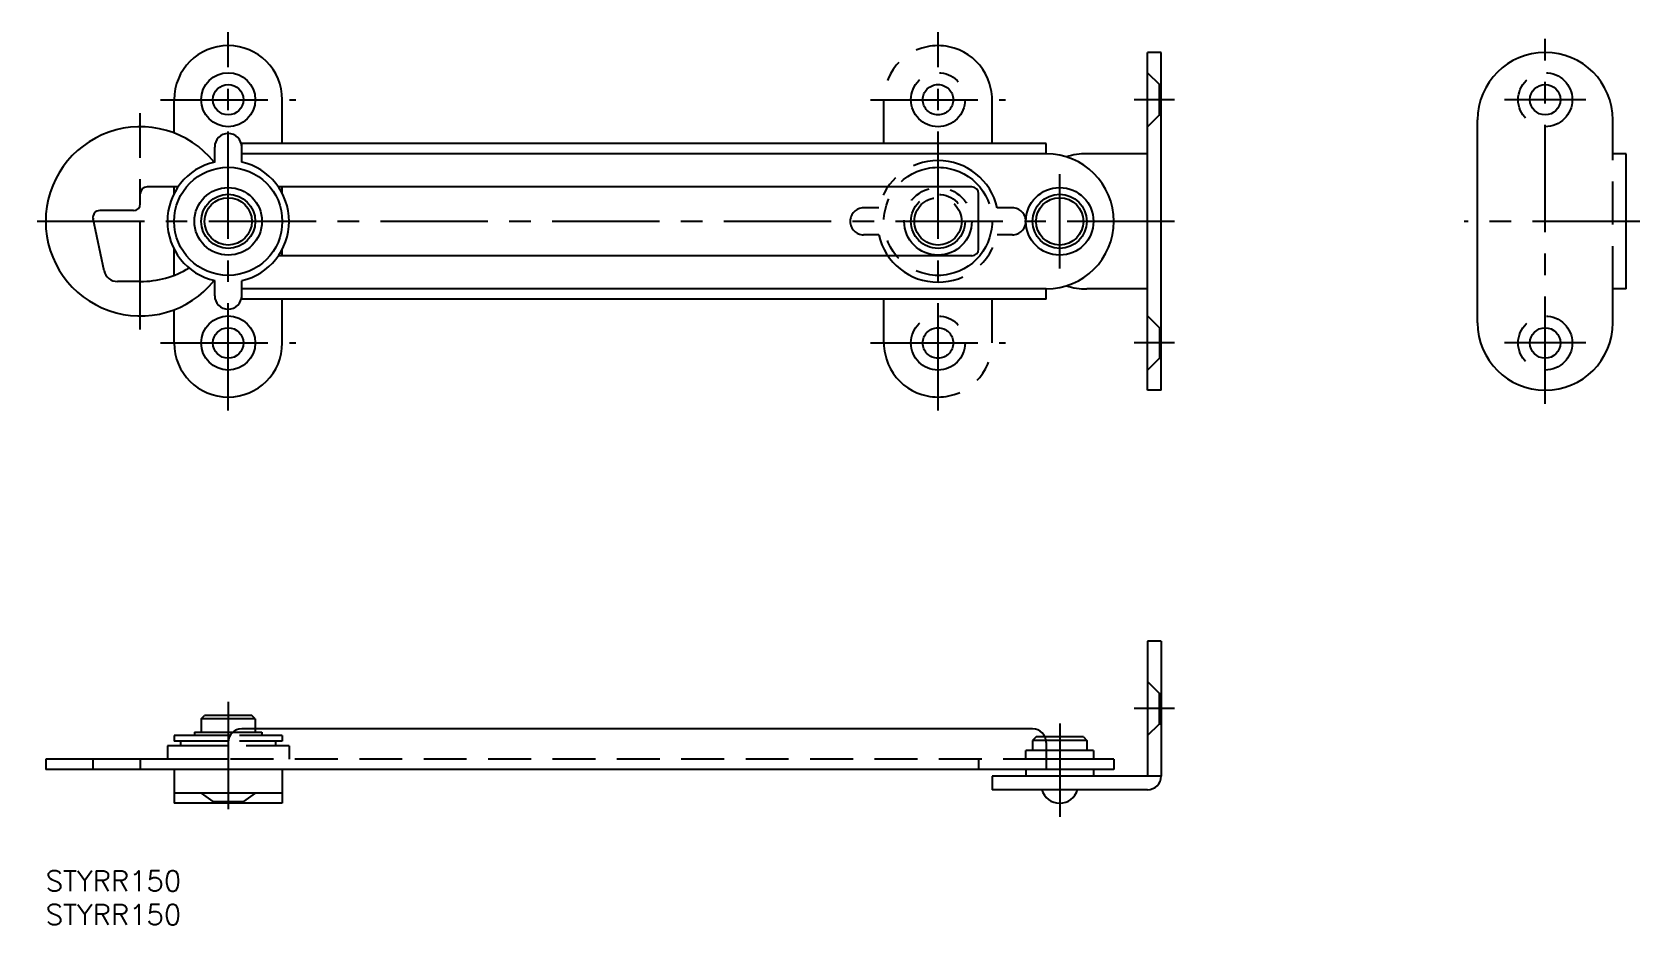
# Model space of a CAD drawing. Extents: x -2 to 236, y -8 to 124.
import ezdxf

# ---------------------------------------------------------------- set-up
doc = ezdxf.new("R2010")
doc.units = 0
doc.header["$LTSCALE"] = 0.5
for name, pattern in [('CENTER', [50.8, 31.75, -6.35, 6.35, -6.35]), ('DASHED', [19.05, 12.7, -6.35]), ('PHANTOM', [63.5, 31.75, -6.35, 6.35, -6.35, 6.35, -6.35])]:
    doc.linetypes.add(name, pattern=pattern)
for name, color, linetype in [('MSM_CENTER', 1, 'CENTER'), ('MSM_CONTINUOUS', 7, 'CONTINUOUS'), ('MSM_DASHED', 4, 'DASHED'), ('MSM_IMAGINARY', 6, 'PHANTOM'), ('MSM_PART_NUMBER', 7, 'CONTINUOUS')]:
    doc.layers.add(name, color=color, linetype=linetype)
doc.styles.get("Standard").update_dxf_attribs({"font": 'txt.shx', "height": 3, "bigfont": 'bigfont.shx'})

# ---------------------------------------------------------------- blocks, each defined once
blk = doc.blocks.new('*U1')
at = {"layer": 'MSM_PART_NUMBER'}
blk.add_text('STYRR150', height=3, dxfattribs=at).set_placement((0, -3))
blk = doc.blocks.new('*U2')
at = {"layer": 'MSM_PART_NUMBER'}
blk.add_text('STYRR150', height=3, dxfattribs=at).set_placement((0, -8))

msp = doc.modelspace()

# ---------------------------------------------------------------- linework, layer by layer
at = {"layer": 'MSM_CENTER'}
for p, q in [((27, 68.1), (27, 124.1)), ((132, 68.1), (132, 124.1)), ((221.82, 69.1), (221.82, 123.1)), ((14, 80.1), (14, 112.1)), ((17, 114.1), (37, 114.1)), ((122, 114.1), (142, 114.1)), ((167, 114.1), (161, 114.1)), ((227.82, 114.1), (215.82, 114.1)), ((150, 89.1), (150, 103.1)), ((167, 96.1), (-2, 96.1)), ((235.82, 96.1), (209.82, 96.1)), ((17, 78.1), (37, 78.1)), ((122, 78.1), (142, 78.1)), ((167, 78.1), (161, 78.1)), ((227.82, 78.1), (215.82, 78.1)), ((27, 25), (27, 8)), ((167, 24), (161, 24)), ((150, 21.8), (150, 8))]:
    msp.add_line(p, q, dxfattribs=at)
at = {"layer": 'MSM_CONTINUOUS'}
for p, q in [((163, 71.1), (163, 121.1)), ((165, 121.1), (163, 121.1)), ((165, 71.1), (165, 121.1)), ((19, 109.18), (19, 114.1)), ((35, 107.6), (35, 114.1)), ((211.82, 81.1), (211.82, 111.1)), ((231.82, 106.1), (231.82, 111.1)), ((25, 104.87), (25, 107.1)), ((148, 107.6), (29, 107.6)), ((29, 104.87), (29, 107.6)), ((148, 106.1), (148, 107.6)), ((148, 106.1), (29, 106.1)), ((163, 106.1), (154, 106.1)), ((233.82, 106.1), (231.82, 106.1)), ((233.82, 86.1), (233.82, 106.1)), ((14, 98.7), (14, 100.2)), ((19.58, 101.2), (15, 101.2)), ((19, 100.22), (19, 101.2)), ((137, 101.2), (34.42, 101.2)), ((35, 100.22), (35, 101.2)), ((138, 92), (138, 100.2)), ((13, 97.7), (8, 97.7)), ((8.66, 88.78), (7.02, 96.49)), ((19, 88.12), (19, 91.98)), ((137, 91), (34.42, 91)), ((35, 91), (35, 91.98)), ((14, 87.2), (10.62, 87.2)), ((25, 85.1), (25, 87.32)), ((29, 84.6), (29, 87.32)), ((148, 86.1), (29, 86.1)), ((148, 84.6), (148, 86.1)), ((163, 86.1), (154, 86.1)), ((233.82, 86.1), (231.82, 86.1)), ((231.82, 81.1), (231.82, 86.1)), ((148, 84.6), (29, 84.6)), ((35, 78.1), (35, 84.6)), ((19, 78.1), (19, 83.02)), ((165, 71.1), (163, 71.1)), ((165, 34), (163, 34)), ((163, 34), (163, 14)), ((165, 34), (165, 14)), ((23, 22.5), (23.5, 23)), ((31, 22.5), (23, 22.5)), ((23, 22.5), (23, 20.5)), ((30.5, 23), (23.5, 23)), ((31, 22.5), (30.5, 23)), ((31, 22.5), (31, 21)), ((27.27, 20), (19, 20)), ((19, 20), (19, 19.2)), ((27.01, 19.2), (19, 19.2)), ((20, 18.5), (20, 19.2)), ((22, 20.5), (22, 20)), ((22, 20.5), (27.68, 20.5)), ((146, 21), (29, 21)), ((153.5, 19.8), (147.83, 19.8)), ((154, 19.3), (147.98, 19.3)), ((153.5, 19.8), (154, 19.3)), ((154, 19.3), (154, 17.8)), ((27, 18.5), (18, 18.5)), ((18, 18.5), (18, 16.5)), ((27, 19), (27, 15)), ((148, 19), (148, 15)), ((155, 17.8), (148, 17.8)), ((155, 17.8), (155, 16.5)), ((0, 16.5), (0, 15)), ((27, 16.5), (0, 16.5)), ((158, 15), (0, 15)), ((19, 15), (19, 10)), ((35, 15), (35, 10)), ((145, 15), (145, 14)), ((158, 16.5), (148, 16.5)), ((155, 15), (155, 14)), ((158, 16.5), (158, 15)), ((165, 14), (140, 14)), ((140, 14), (140, 12)), ((163, 12), (140, 12)), ((35, 11.5), (19, 11.5)), ((35, 10), (19, 10))]:
    msp.add_line(p, q, dxfattribs=at)
for centre, radius in [((27, 114.1), 4), ((27, 114.1), 2.25), ((221.82, 114.1), 2.25), ((27, 96.1), 8), ((27, 96.1), 5), ((27, 96.1), 4), ((150, 96.1), 5), ((150, 96.1), 4), ((27, 96.1), 3.5), ((150, 96.1), 3.5), ((27, 78.1), 4), ((27, 78.1), 2.25), ((221.82, 78.1), 2.25)]:
    msp.add_circle(centre, radius, dxfattribs=at)
for centre, radius, start, end in [((27, 114.1), 8, 360, 180), ((221.82, 111.1), 10, 360, 180), ((14, 96.1), 14, 38.7193, 321.2807), ((27, 107.1), 2, 360, 180), ((27, 96.1), 9, 102.8396, 257.1604), ((27, 96.1), 9, 282.8396, 77.1604), ((148, 96.1), 10, 270, 90), ((154, 96.1), 10, 90, 107.4576), ((15, 100.2), 1, 90, 180), ((137, 100.2), 1, 360, 90), ((8, 96.7), 1, 90, 192.0179), ((13, 98.7), 1, 270, 360), ((137, 92), 1, 270, 360), ((10.62, 89.2), 2, 192.018, 270), ((14, 101.2), 14, 270, 301.0319), ((154, 96.1), 10, 252.5424, 270), ((27, 85.1), 2, 180, 360), ((221.82, 81.1), 10, 180, 360), ((27, 78.1), 8, 180, 360), ((29, 19), 2, 90, 180), ((146, 19), 2, 0, 90), ((150, 12.75), 2.75, 195.8266, 344.1734), ((163, 14), 2, 270, 0)]:
    msp.add_arc(centre, radius, start, end, dxfattribs=at)
at = {"layer": 'MSM_DASHED'}
for p, q in [((163, 118.1), (164.75, 116.35)), ((164.75, 111.85), (164.75, 116.35)), ((164.75, 116.35), (165, 116.35)), ((163, 110.1), (164.75, 111.85)), ((164.75, 111.85), (165, 111.85)), ((231.82, 86.1), (231.82, 106.1)), ((163, 82.1), (164.75, 80.35)), ((164.75, 80.35), (164.75, 75.85)), ((164.75, 80.35), (165, 80.35)), ((163, 74.1), (164.75, 75.85)), ((164.75, 75.85), (165, 75.85)), ((163, 28), (164.75, 26.25)), ((164.75, 21.75), (164.75, 26.25)), ((164.75, 26.25), (165, 26.25)), ((163, 20), (164.75, 21.75)), ((164.75, 21.75), (165, 21.75)), ((35, 19.2), (27.01, 19.2)), ((35, 20), (27.27, 20)), ((27.68, 20.5), (32, 20.5)), ((31, 21), (31, 20.5)), ((32, 20.5), (32, 20)), ((34, 19.2), (34, 18.5)), ((35, 20), (35, 19.2)), ((146.5, 19.8), (146, 19.3)), ((146, 19.3), (146, 17.8)), ((147.98, 19.3), (146, 19.3)), ((147.83, 19.8), (146.5, 19.8)), ((36, 18.5), (27, 18.5)), ((36, 18.5), (36, 16.5)), ((148, 17.8), (145, 17.8)), ((145, 16.5), (145, 17.8)), ((7, 16.5), (7, 15)), ((14, 16.5), (14, 15)), ((148, 16.5), (27, 16.5)), ((138, 16.5), (138, 15)), ((23, 11.5), (24.75, 10.25)), ((24.75, 10.25), (29.25, 10.25)), ((24.75, 10.25), (24.75, 10)), ((31, 11.5), (29.25, 10.25)), ((29.25, 10.25), (29.25, 10))]:
    msp.add_line(p, q, dxfattribs=at)
for centre in [(221.82, 114.1), (221.82, 78.1)]:
    msp.add_circle(centre, 4, dxfattribs=at)
at = {"layer": 'MSM_IMAGINARY'}
for p, q in [((124, 107.6), (124, 114.1)), ((140, 107.6), (140, 114.1)), ((123.23, 98.1), (121, 98.1)), ((143, 98.1), (140.77, 98.1)), ((123.23, 94.1), (121, 94.1)), ((143, 94.1), (140.77, 94.1)), ((124, 78.1), (124, 84.6)), ((140, 78.1), (140, 84.6))]:
    msp.add_line(p, q, dxfattribs=at)
for centre, radius in [((132, 114.1), 4), ((132, 114.1), 2.25), ((132, 96.1), 8), ((132, 96.1), 5), ((132, 96.1), 4), ((132, 96.1), 3.5), ((132, 78.1), 4), ((132, 78.1), 2.25)]:
    msp.add_circle(centre, radius, dxfattribs=at)
for centre, radius, start, end in [((132, 114.1), 8, 360, 180), ((132, 96.1), 9, 12.8396, 167.1604), ((121, 96.1), 2, 90, 270), ((143, 96.1), 2, 270, 89.9999), ((132, 96.1), 9, 192.8396, 347.1604), ((132, 78.1), 8, 180, 360)]:
    msp.add_arc(centre, radius, start, end, dxfattribs=at)

# ---------------------------------------------------------------- block references
at = {"layer": 'MSM_CONTINUOUS'}
for name in ['*U1', '*U2']:
    msp.add_blockref(name, (0, 0), dxfattribs=at)

doc.saveas('drawing.dxf')
